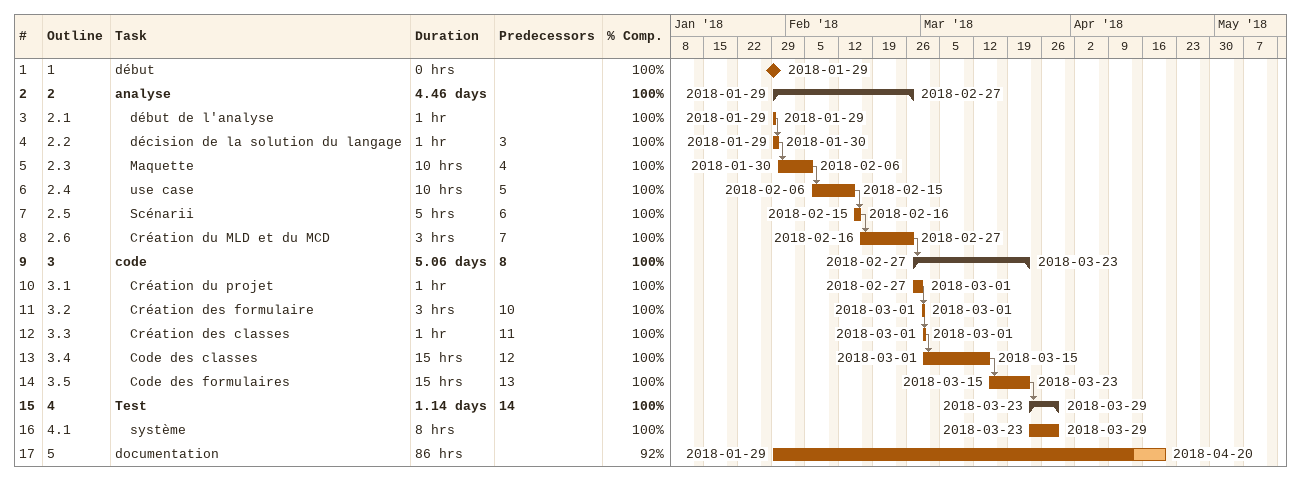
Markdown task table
| ID | WBS | Task | Duration | Start | Finish | Predecessors | % complete |
|---|---|---|---|---|---|---|---|
| 1 | 1 | début | 0h | 2018-01-29 | 2018-01-29 |  | 100 |
| 2 | 2 | **analyse** | 4.46d | 2018-01-29 | 2018-02-27 |  | 100 |
| 3 | 2.1 | début de l'analyse | 1h | 2018-01-29 | 2018-01-29 |  | 100 |
| 4 | 2.2 | décision de la solution du langage | 1h | 2018-01-29 | 2018-01-30 | 3 | 100 |
| 5 | 2.3 | Maquette | 10h | 2018-01-30 | 2018-02-06 | 4 | 100 |
| 6 | 2.4 | use case | 10h | 2018-02-06 | 2018-02-15 | 5 | 100 |
| 7 | 2.5 | Scénarii | 5h | 2018-02-15 | 2018-02-16 | 6 | 100 |
| 8 | 2.6 | Création du MLD et du MCD | 3h | 2018-02-16 | 2018-02-27 | 7 | 100 |
| 9 | 3 | **code** | 5.06d | 2018-02-27 | 2018-03-23 | 8 | 100 |
| 10 | 3.1 | Création du projet | 1h | 2018-02-27 | 2018-03-01 |  | 100 |
| 11 | 3.2 | Création des formulaire | 3h | 2018-03-01 | 2018-03-01 | 10 | 100 |
| 12 | 3.3 | Création des classes | 1h | 2018-03-01 | 2018-03-01 | 11 | 100 |
| 13 | 3.4 | Code des classes | 15h | 2018-03-01 | 2018-03-15 | 12 | 100 |
| 14 | 3.5 | Code des formulaires | 15h | 2018-03-15 | 2018-03-23 | 13 | 100 |
| 15 | 4 | **Test** | 1.14d | 2018-03-23 | 2018-03-29 | 14 | 100 |
| 16 | 4.1 | système | 8h | 2018-03-23 | 2018-03-29 |  | 100 |
| 17 | 5 | documentation | 86h | 2018-01-29 | 2018-04-20 |  | 92 |
